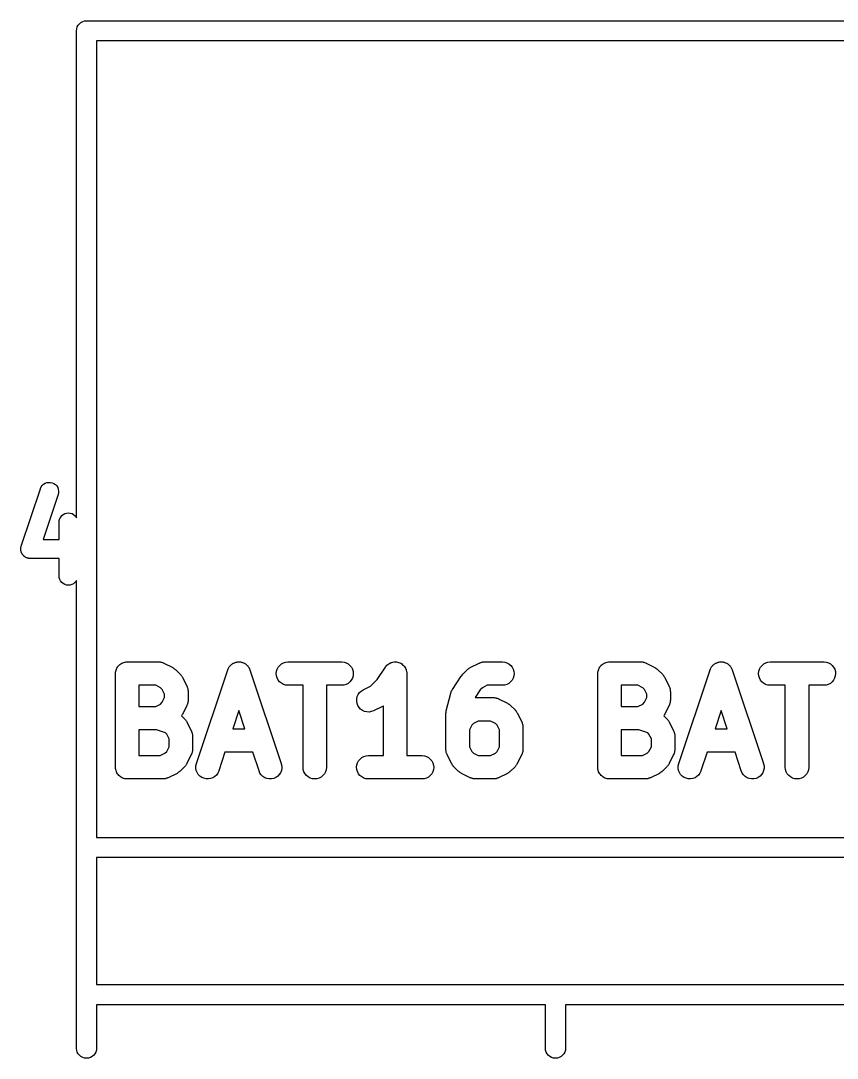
# Model space of a CAD drawing. Extents: x 1 to 169, y -122 to 5.
# Drawn here: x 9.76 to 15.85, y -121.65 to -113.9 of the extents above; entities that cross this region are included whole.
import ezdxf

# ---------------------------------------------------------------- set-up
doc = ezdxf.new("R2010")
doc.units = 0
doc.header["$MEASUREMENT"] = 0
doc.layers.add('BLACK', color=7, linetype='CONTINUOUS')

msp = doc.modelspace()

# ---------------------------------------------------------------- linework, layer by layer
at = {"layer": 'BLACK', "linetype": 'CONTINUOUS'}
for p, q in [((10.1873, -113.933), (10.1967, -113.922)), ((10.1967, -113.922), (10.2081, -113.912)), ((10.2081, -113.912), (10.2212, -113.905)), ((10.2212, -113.905), (10.2353, -113.901)), ((10.2353, -113.901), (10.2463, -113.9)), ((10.2463, -113.9), (10.25, -113.9)), ((10.25, -113.9), (10.2537, -113.9)), ((10.2537, -113.9), (41.7963, -113.9)), ((10.1746, -113.975), (10.1761, -113.96)), ((10.175, -113.979), (10.1746, -113.975)), ((10.175, -117.612), (10.175, -113.979)), ((10.1761, -113.96), (10.1804, -113.946)), ((10.1804, -113.946), (10.1873, -113.933)), ((10.325, -114.05), (10.325, -120)), ((41.725, -114.05), (10.325, -114.05)), ((9.76216, -117.824), (9.90502, -117.396)), ((9.90502, -117.396), (9.90534, -117.395)), ((9.90534, -117.395), (9.91107, -117.382)), ((9.91107, -117.382), (9.91911, -117.371)), ((9.91911, -117.371), (9.92914, -117.362)), ((9.92914, -117.362), (9.94078, -117.355)), ((9.94078, -117.355), (9.95359, -117.35)), ((9.95359, -117.35), (9.96708, -117.348)), ((9.96708, -117.348), (9.98073, -117.348)), ((9.98073, -117.348), (9.99403, -117.352)), ((9.99403, -117.352), (10.0065, -117.357)), ((10.0065, -117.357), (10.0176, -117.365)), ((10.0176, -117.365), (10.0269, -117.375)), ((10.0269, -117.375), (10.0341, -117.387)), ((10.0341, -117.387), (10.039, -117.4)), ((10.039, -117.4), (10.0413, -117.413)), ((10.0378, -117.44), (9.92569, -117.776)), ((10.0409, -117.427), (10.0378, -117.44)), ((10.0413, -117.413), (10.0409, -117.427)), ((10.0443, -117.645), (10.0458, -117.632)), ((10.0443, -117.646), (10.0443, -117.645)), ((10.0458, -117.632), (10.0499, -117.619)), ((10.0499, -117.619), (10.0565, -117.607)), ((10.0565, -117.607), (10.0653, -117.596)), ((10.0653, -117.596), (10.076, -117.588)), ((10.076, -117.588), (10.0881, -117.582)), ((10.0881, -117.582), (10.1012, -117.578)), ((10.1012, -117.578), (10.1148, -117.576)), ((10.1148, -117.576), (10.1284, -117.578)), ((10.1284, -117.578), (10.1414, -117.582)), ((10.1414, -117.582), (10.1534, -117.588)), ((10.1534, -117.588), (10.164, -117.597)), ((10.164, -117.597), (10.1726, -117.608)), ((10.1726, -117.608), (10.175, -117.612)), ((10.0443, -117.776), (10.0443, -117.646)), ((9.92569, -117.776), (10.0443, -117.776)), ((9.75857, -117.846), (9.75901, -117.842)), ((9.75882, -117.849), (9.75857, -117.846)), ((9.75874, -117.851), (9.75882, -117.849)), ((9.75943, -117.855), (9.75874, -117.851)), ((9.75901, -117.842), (9.75913, -117.838)), ((9.75913, -117.838), (9.75972, -117.835)), ((9.75981, -117.86), (9.75943, -117.855)), ((9.75972, -117.835), (9.76, -117.832)), ((9.76057, -117.862), (9.75981, -117.86)), ((9.76, -117.832), (9.76123, -117.828)), ((9.76101, -117.865), (9.76057, -117.862)), ((9.76249, -117.869), (9.76101, -117.865)), ((9.76123, -117.828), (9.76216, -117.824)), ((9.76367, -117.873), (9.76249, -117.869)), ((9.7649, -117.875), (9.76367, -117.873)), ((9.76585, -117.878), (9.7649, -117.875)), ((9.76806, -117.881), (9.76585, -117.878)), ((9.77, -117.885), (9.76806, -117.881)), ((9.77167, -117.887), (9.77, -117.885)), ((9.77308, -117.889), (9.77167, -117.887)), ((9.77595, -117.892), (9.77308, -117.889)), ((9.77856, -117.895), (9.77595, -117.892)), ((9.7806, -117.897), (9.77856, -117.895)), ((9.78243, -117.899), (9.7806, -117.897)), ((9.78582, -117.901), (9.78243, -117.899)), ((9.78902, -117.904), (9.78582, -117.901)), ((9.79137, -117.905), (9.78902, -117.904)), ((9.79354, -117.907), (9.79137, -117.905)), ((9.79733, -117.909), (9.79354, -117.907)), ((9.801, -117.911), (9.79733, -117.909)), ((9.80354, -117.912), (9.801, -117.911)), ((9.80597, -117.913), (9.80354, -117.912)), ((9.81003, -117.914), (9.80597, -117.913)), ((9.81402, -117.915), (9.81003, -117.914)), ((9.81667, -117.915), (9.81402, -117.915)), ((9.81927, -117.916), (9.81667, -117.915)), ((9.82344, -117.916), (9.81927, -117.916)), ((9.82759, -117.916), (9.82344, -117.916)), ((9.82857, -117.916), (9.82759, -117.916)), ((10.0443, -117.916), (9.82857, -117.916)), ((10.0443, -118.046), (10.0443, -117.916)), ((10.0456, -118.06), (10.0443, -118.046)), ((10.0496, -118.073), (10.0456, -118.06)), ((10.056, -118.085), (10.0496, -118.073)), ((10.0646, -118.096), (10.056, -118.085)), ((10.0751, -118.104), (10.0646, -118.096)), ((10.0872, -118.111), (10.0751, -118.104)), ((10.1526, -118.105), (10.1405, -118.111)), ((10.1633, -118.096), (10.1526, -118.105)), ((10.172, -118.086), (10.1633, -118.096)), ((10.175, -118.081), (10.172, -118.086)), ((10.175, -120.071), (10.175, -118.081)), ((10.1002, -118.115), (10.0872, -118.111)), ((10.1138, -118.116), (10.1002, -118.115)), ((10.1274, -118.115), (10.1138, -118.116)), ((10.1405, -118.111), (10.1274, -118.115)), ((10.4769, -118.735), (10.4808, -118.728)), ((10.4808, -118.728), (10.481, -118.727)), ((10.481, -118.727), (10.4811, -118.727)), ((10.4811, -118.727), (10.4865, -118.721)), ((10.4865, -118.721), (10.4917, -118.715)), ((10.4917, -118.715), (10.4919, -118.714)), ((10.4919, -118.714), (10.4921, -118.714)), ((10.4921, -118.714), (10.4986, -118.709)), ((10.4986, -118.709), (10.5049, -118.704)), ((10.5049, -118.704), (10.5052, -118.704)), ((10.5052, -118.704), (10.5054, -118.703)), ((10.5054, -118.703), (10.5127, -118.7)), ((10.5127, -118.7), (10.52, -118.696)), ((10.52, -118.696), (10.5203, -118.696)), ((10.5203, -118.696), (10.5206, -118.696)), ((10.5206, -118.696), (10.5284, -118.693)), ((10.5284, -118.693), (10.5363, -118.691)), ((10.5363, -118.691), (10.5366, -118.691)), ((10.5366, -118.691), (10.5369, -118.691)), ((10.5369, -118.691), (10.5451, -118.69)), ((10.5451, -118.69), (10.5533, -118.689)), ((10.5533, -118.689), (10.7867, -118.689)), ((10.7867, -118.689), (10.7879, -118.689)), ((10.7879, -118.689), (10.7904, -118.689)), ((10.7904, -118.689), (10.793, -118.689)), ((10.793, -118.689), (10.7989, -118.69)), ((10.7989, -118.69), (10.8049, -118.691)), ((10.8049, -118.691), (10.8073, -118.692)), ((10.8073, -118.692), (10.8099, -118.692)), ((10.8099, -118.692), (10.8154, -118.694)), ((10.8154, -118.694), (10.8211, -118.696)), ((10.8211, -118.696), (10.8234, -118.697)), ((10.8234, -118.697), (10.8258, -118.698)), ((10.8258, -118.698), (10.8925, -118.732)), ((11.3112, -118.732), (11.3148, -118.727)), ((11.3148, -118.727), (11.3181, -118.722)), ((11.3181, -118.722), (11.3198, -118.721)), ((11.3198, -118.721), (11.3213, -118.719)), ((11.3213, -118.719), (11.3257, -118.714)), ((11.3257, -118.714), (11.3299, -118.71)), ((11.3299, -118.71), (11.332, -118.709)), ((11.332, -118.709), (11.3338, -118.707)), ((11.3338, -118.707), (11.339, -118.704)), ((11.339, -118.704), (11.3439, -118.7)), ((11.3439, -118.7), (11.3462, -118.699)), ((11.3462, -118.699), (11.3484, -118.698)), ((11.3484, -118.698), (11.354, -118.696)), ((11.354, -118.696), (11.3596, -118.693)), ((11.3596, -118.693), (11.362, -118.693)), ((11.362, -118.693), (11.3644, -118.692)), ((11.3644, -118.692), (11.3703, -118.691)), ((11.3703, -118.691), (11.3763, -118.69)), ((11.3763, -118.69), (11.3788, -118.69)), ((11.3788, -118.69), (11.3812, -118.689)), ((11.3812, -118.689), (11.3873, -118.69)), ((11.3873, -118.69), (11.3933, -118.689)), ((11.3933, -118.689), (11.3958, -118.69)), ((11.3958, -118.69), (11.3983, -118.69)), ((11.3983, -118.69), (11.4042, -118.691)), ((11.4042, -118.691), (11.4101, -118.692)), ((11.4101, -118.692), (11.4125, -118.693)), ((11.4125, -118.693), (11.4149, -118.694)), ((11.4149, -118.694), (11.4204, -118.696)), ((11.4204, -118.696), (11.4261, -118.699)), ((11.4261, -118.699), (11.4282, -118.7)), ((11.4282, -118.7), (11.4305, -118.701)), ((11.4305, -118.701), (11.4354, -118.704)), ((11.4354, -118.704), (11.4405, -118.708)), ((11.4405, -118.708), (11.4423, -118.709)), ((11.4423, -118.709), (11.4443, -118.711)), ((11.4443, -118.711), (11.4485, -118.715)), ((11.4485, -118.715), (11.4529, -118.719)), ((11.4529, -118.719), (11.4543, -118.721)), ((11.4543, -118.721), (11.456, -118.723)), ((11.456, -118.723), (11.4592, -118.728)), ((11.4592, -118.728), (11.4627, -118.733)), ((11.6727, -118.743), (11.6808, -118.728)), ((11.6808, -118.728), (11.6917, -118.715)), ((11.6917, -118.715), (11.7049, -118.704)), ((11.7049, -118.704), (11.72, -118.696)), ((11.72, -118.696), (11.7363, -118.691)), ((11.7363, -118.691), (11.7533, -118.689)), ((11.7533, -118.689), (12.1533, -118.689)), ((12.1533, -118.689), (12.1546, -118.689)), ((12.1546, -118.689), (12.1715, -118.691)), ((12.1715, -118.691), (12.1878, -118.696)), ((12.1878, -118.696), (12.2028, -118.704)), ((12.2028, -118.704), (12.2158, -118.715)), ((12.2158, -118.715), (12.2265, -118.729)), ((12.2265, -118.729), (12.2345, -118.744)), ((12.4187, -118.821), (12.4805, -118.728)), ((12.4805, -118.728), (12.4811, -118.727)), ((12.4811, -118.727), (12.4811, -118.727)), ((12.4811, -118.727), (12.4811, -118.727)), ((12.4811, -118.727), (12.4812, -118.727)), ((12.4812, -118.727), (12.4865, -118.721)), ((12.4865, -118.721), (12.4921, -118.714)), ((12.4921, -118.714), (12.4922, -118.714)), ((12.4922, -118.714), (12.4985, -118.709)), ((12.4922, -118.714), (12.4922, -118.714)), ((12.4985, -118.709), (12.5054, -118.703)), ((12.5054, -118.703), (12.5055, -118.703)), ((12.5055, -118.703), (12.5127, -118.7)), ((12.5055, -118.703), (12.5055, -118.703)), ((12.5127, -118.7), (12.5206, -118.696)), ((12.5206, -118.696), (12.5207, -118.695)), ((12.5206, -118.696), (12.5206, -118.696)), ((12.5207, -118.695), (12.5288, -118.693)), ((12.5288, -118.693), (12.5369, -118.691)), ((12.5369, -118.691), (12.537, -118.691)), ((12.537, -118.691), (12.5371, -118.691)), ((12.5371, -118.691), (12.5457, -118.69)), ((12.5457, -118.69), (12.5539, -118.689)), ((12.5539, -118.689), (12.554, -118.689)), ((12.554, -118.689), (12.5541, -118.689)), ((12.5541, -118.689), (12.5624, -118.69)), ((12.5624, -118.69), (12.5709, -118.691)), ((12.5709, -118.691), (12.571, -118.691)), ((12.571, -118.691), (12.5711, -118.691)), ((12.5711, -118.691), (12.5789, -118.693)), ((12.5789, -118.693), (12.5872, -118.696)), ((12.5872, -118.696), (12.5873, -118.696)), ((12.5873, -118.696), (12.5874, -118.696)), ((12.5874, -118.696), (12.5947, -118.7)), ((12.5947, -118.7), (12.6023, -118.704)), ((12.6023, -118.704), (12.6023, -118.704)), ((12.6023, -118.704), (12.6024, -118.704)), ((12.6024, -118.704), (12.6092, -118.71)), ((12.6092, -118.71), (12.6154, -118.715)), ((12.6154, -118.715), (12.6155, -118.715)), ((12.6155, -118.715), (12.6155, -118.715)), ((12.6155, -118.715), (12.6209, -118.722)), ((12.6209, -118.722), (12.6262, -118.728)), ((12.6262, -118.728), (12.6262, -118.728)), ((12.6262, -118.728), (12.6263, -118.728)), ((12.6263, -118.728), (12.6301, -118.736)), ((13.1142, -118.732), (13.1809, -118.698)), ((13.1809, -118.698), (13.182, -118.698)), ((13.182, -118.698), (13.1844, -118.697)), ((13.1844, -118.697), (13.1867, -118.696)), ((13.1867, -118.696), (13.1924, -118.694)), ((13.1924, -118.694), (13.198, -118.692)), ((13.198, -118.692), (13.2005, -118.692)), ((13.2005, -118.692), (13.203, -118.691)), ((13.203, -118.691), (13.209, -118.69)), ((13.209, -118.69), (13.2149, -118.689)), ((13.2149, -118.689), (13.2174, -118.689)), ((13.2174, -118.689), (13.22, -118.689)), ((13.22, -118.689), (13.3533, -118.689)), ((13.3533, -118.689), (13.3546, -118.689)), ((13.3546, -118.689), (13.3715, -118.691)), ((13.3715, -118.691), (13.3878, -118.696)), ((13.3878, -118.696), (13.4028, -118.704)), ((13.4028, -118.704), (13.4158, -118.715)), ((13.4158, -118.715), (13.4265, -118.729)), ((13.4265, -118.729), (13.4345, -118.744)), ((14.0769, -118.735), (14.0808, -118.728)), ((14.0808, -118.728), (14.081, -118.727)), ((14.081, -118.727), (14.0811, -118.727)), ((14.0811, -118.727), (14.0865, -118.721)), ((14.0865, -118.721), (14.0917, -118.715)), ((14.0917, -118.715), (14.0919, -118.714)), ((14.0919, -118.714), (14.0921, -118.714)), ((14.0921, -118.714), (14.0986, -118.709)), ((14.0986, -118.709), (14.1049, -118.704)), ((14.1049, -118.704), (14.1052, -118.704)), ((14.1052, -118.704), (14.1054, -118.703)), ((14.1054, -118.703), (14.1127, -118.7)), ((14.1127, -118.7), (14.12, -118.696)), ((14.12, -118.696), (14.1203, -118.696)), ((14.1203, -118.696), (14.1206, -118.696)), ((14.1206, -118.696), (14.1284, -118.693)), ((14.1284, -118.693), (14.1363, -118.691)), ((14.1363, -118.691), (14.1366, -118.691)), ((14.1366, -118.691), (14.1369, -118.691)), ((14.1369, -118.691), (14.1451, -118.69)), ((14.1451, -118.69), (14.1533, -118.689)), ((14.1533, -118.689), (14.3867, -118.689)), ((14.3867, -118.689), (14.3879, -118.689)), ((14.3879, -118.689), (14.3904, -118.689)), ((14.3904, -118.689), (14.393, -118.689)), ((14.393, -118.689), (14.3989, -118.69)), ((14.3989, -118.69), (14.4049, -118.691)), ((14.4049, -118.691), (14.4073, -118.692)), ((14.4073, -118.692), (14.4099, -118.692)), ((14.4099, -118.692), (14.4154, -118.694)), ((14.4154, -118.694), (14.4211, -118.696)), ((14.4211, -118.696), (14.4234, -118.697)), ((14.4234, -118.697), (14.4258, -118.698)), ((14.4258, -118.698), (14.4925, -118.732)), ((14.9112, -118.732), (14.9148, -118.727)), ((14.9148, -118.727), (14.9181, -118.722)), ((14.9181, -118.722), (14.9198, -118.721)), ((14.9198, -118.721), (14.9213, -118.719)), ((14.9213, -118.719), (14.9257, -118.714)), ((14.9257, -118.714), (14.9299, -118.71)), ((14.9299, -118.71), (14.932, -118.709)), ((14.932, -118.709), (14.9338, -118.707)), ((14.9338, -118.707), (14.939, -118.704)), ((14.939, -118.704), (14.9439, -118.7)), ((14.9439, -118.7), (14.9462, -118.699)), ((14.9462, -118.699), (14.9484, -118.698)), ((14.9484, -118.698), (14.954, -118.696)), ((14.954, -118.696), (14.9596, -118.693)), ((14.9596, -118.693), (14.962, -118.693)), ((14.962, -118.693), (14.9644, -118.692)), ((14.9644, -118.692), (14.9703, -118.691)), ((14.9703, -118.691), (14.9763, -118.69)), ((14.9763, -118.69), (14.9788, -118.69)), ((14.9788, -118.69), (14.9812, -118.689)), ((14.9812, -118.689), (14.9873, -118.69)), ((14.9873, -118.69), (14.9933, -118.689)), ((14.9933, -118.689), (14.9958, -118.69)), ((14.9958, -118.69), (14.9983, -118.69)), ((14.9983, -118.69), (15.0042, -118.691)), ((15.0042, -118.691), (15.0101, -118.692)), ((15.0101, -118.692), (15.0125, -118.693)), ((15.0125, -118.693), (15.0149, -118.694)), ((15.0149, -118.694), (15.0204, -118.696)), ((15.0204, -118.696), (15.0261, -118.699)), ((15.0261, -118.699), (15.0282, -118.7)), ((15.0282, -118.7), (15.0305, -118.701)), ((15.0305, -118.701), (15.0354, -118.704)), ((15.0354, -118.704), (15.0405, -118.708)), ((15.0405, -118.708), (15.0423, -118.709)), ((15.0423, -118.709), (15.0443, -118.711)), ((15.0443, -118.711), (15.0485, -118.715)), ((15.0485, -118.715), (15.0529, -118.719)), ((15.0529, -118.719), (15.0543, -118.721)), ((15.0543, -118.721), (15.056, -118.723)), ((15.056, -118.723), (15.0592, -118.728)), ((15.0592, -118.728), (15.0627, -118.733)), ((15.2727, -118.743), (15.2808, -118.728)), ((15.2808, -118.728), (15.2917, -118.715)), ((15.2917, -118.715), (15.3049, -118.704)), ((15.3049, -118.704), (15.32, -118.696)), ((15.32, -118.696), (15.3363, -118.691)), ((15.3363, -118.691), (15.3533, -118.689)), ((15.3533, -118.689), (15.7533, -118.689)), ((15.7533, -118.689), (15.7546, -118.689)), ((15.7546, -118.689), (15.7715, -118.691)), ((15.7715, -118.691), (15.7878, -118.696)), ((15.7878, -118.696), (15.8028, -118.704)), ((15.8028, -118.704), (15.8158, -118.715)), ((15.8158, -118.715), (15.8265, -118.729)), ((15.8265, -118.729), (15.8345, -118.744)), ((10.4658, -118.775), (10.4668, -118.767)), ((10.4658, -118.776), (10.4658, -118.775)), ((10.4658, -118.777), (10.4658, -118.776)), ((10.4658, -118.776), (10.4658, -118.776)), ((10.4658, -118.776), (10.4658, -118.776)), ((10.4658, -119.477), (10.4658, -118.777)), ((10.4668, -118.767), (10.4676, -118.759)), ((10.4676, -118.759), (10.4677, -118.759)), ((10.4677, -118.758), (10.4702, -118.751)), ((10.4677, -118.759), (10.4677, -118.758)), ((10.4702, -118.751), (10.4727, -118.743)), ((10.4727, -118.743), (10.4728, -118.742)), ((10.4728, -118.742), (10.4729, -118.742)), ((10.4729, -118.742), (10.4769, -118.735)), ((10.8925, -118.732), (10.8936, -118.732)), ((10.8936, -118.732), (10.8977, -118.735)), ((10.8977, -118.735), (10.902, -118.737)), ((10.902, -118.737), (10.9048, -118.74)), ((10.9048, -118.74), (10.9079, -118.742)), ((10.9079, -118.742), (10.9114, -118.745)), ((10.9114, -118.745), (10.9152, -118.748)), ((10.9152, -118.748), (10.9485, -118.781)), ((10.9485, -118.781), (10.9494, -118.782)), ((10.9494, -118.782), (10.9525, -118.786)), ((10.9525, -118.786), (10.9558, -118.79)), ((10.9558, -118.79), (10.9578, -118.793)), ((10.9578, -118.793), (10.96, -118.796)), ((10.96, -118.796), (10.9623, -118.8)), ((10.9623, -118.8), (10.9649, -118.804)), ((10.9649, -118.804), (10.9983, -118.871)), ((11.0703, -119.449), (11.3037, -118.749)), ((11.3037, -118.749), (11.3041, -118.748)), ((11.3041, -118.748), (11.3066, -118.742)), ((11.3066, -118.742), (11.3088, -118.737)), ((11.3088, -118.737), (11.3102, -118.735)), ((11.3102, -118.735), (11.3112, -118.732)), ((11.4627, -118.733), (11.4637, -118.736)), ((11.4637, -118.736), (11.4651, -118.738)), ((11.4651, -118.738), (11.4672, -118.743)), ((11.4672, -118.743), (11.4697, -118.749)), ((11.4697, -118.749), (11.703, -119.449)), ((11.6658, -118.776), (11.6676, -118.759)), ((11.6674, -118.793), (11.6658, -118.776)), ((11.6722, -118.809), (11.6674, -118.793)), ((11.6676, -118.759), (11.6727, -118.743)), ((12.239, -118.794), (12.234, -118.811)), ((12.2345, -118.744), (12.2393, -118.76)), ((12.2408, -118.777), (12.239, -118.794)), ((12.2393, -118.76), (12.2408, -118.777)), ((12.6301, -118.736), (12.6342, -118.743)), ((12.6342, -118.743), (12.6343, -118.743)), ((12.6343, -118.743), (12.6343, -118.743)), ((12.6343, -118.743), (12.6365, -118.751)), ((12.6365, -118.751), (12.6392, -118.76)), ((12.6392, -118.76), (12.6392, -118.76)), ((12.6392, -118.76), (12.6392, -118.76)), ((12.6392, -118.76), (12.6399, -118.767)), ((12.6399, -118.767), (12.6408, -118.777)), ((12.6408, -118.777), (12.6408, -119.389)), ((12.9805, -118.895), (13.0472, -118.795)), ((13.0472, -118.795), (13.0473, -118.795)), ((13.0473, -118.795), (13.0479, -118.794)), ((13.0473, -118.795), (13.0473, -118.795)), ((13.0473, -118.795), (13.0473, -118.795)), ((13.0479, -118.794), (13.053, -118.788)), ((13.053, -118.788), (13.0581, -118.781)), ((13.0581, -118.781), (13.0915, -118.748)), ((13.0915, -118.748), (13.0923, -118.747)), ((13.0923, -118.747), (13.0962, -118.744)), ((13.0962, -118.744), (13.0997, -118.741)), ((13.0997, -118.741), (13.1028, -118.739)), ((13.1028, -118.739), (13.1057, -118.737)), ((13.1057, -118.737), (13.11, -118.734)), ((13.11, -118.734), (13.1142, -118.732)), ((13.439, -118.794), (13.434, -118.811)), ((13.4345, -118.744), (13.4393, -118.76)), ((13.4408, -118.777), (13.439, -118.794)), ((13.4393, -118.76), (13.4408, -118.777)), ((14.0658, -118.775), (14.0668, -118.767)), ((14.0658, -118.776), (14.0658, -118.775)), ((14.0658, -118.777), (14.0658, -118.776)), ((14.0658, -118.776), (14.0658, -118.776)), ((14.0658, -118.776), (14.0658, -118.776)), ((14.0658, -119.477), (14.0658, -118.777)), ((14.0668, -118.767), (14.0676, -118.759)), ((14.0676, -118.759), (14.0677, -118.759)), ((14.0677, -118.758), (14.0702, -118.751)), ((14.0677, -118.759), (14.0677, -118.758)), ((14.0702, -118.751), (14.0727, -118.743)), ((14.0727, -118.743), (14.0728, -118.742)), ((14.0728, -118.742), (14.0729, -118.742)), ((14.0729, -118.742), (14.0769, -118.735)), ((14.4925, -118.732), (14.4936, -118.732)), ((14.4936, -118.732), (14.4977, -118.735)), ((14.4977, -118.735), (14.502, -118.737)), ((14.502, -118.737), (14.5048, -118.74)), ((14.5048, -118.74), (14.5079, -118.742)), ((14.5079, -118.742), (14.5114, -118.745)), ((14.5114, -118.745), (14.5152, -118.748)), ((14.5152, -118.748), (14.5485, -118.781)), ((14.5485, -118.781), (14.5494, -118.782)), ((14.5494, -118.782), (14.5525, -118.786)), ((14.5525, -118.786), (14.5558, -118.79)), ((14.5558, -118.79), (14.5578, -118.793)), ((14.5578, -118.793), (14.56, -118.796)), ((14.56, -118.796), (14.5623, -118.8)), ((14.5623, -118.8), (14.5649, -118.804)), ((14.5649, -118.804), (14.5983, -118.871)), ((14.6703, -119.449), (14.9037, -118.749)), ((14.9037, -118.749), (14.9041, -118.748)), ((14.9041, -118.748), (14.9066, -118.742)), ((14.9066, -118.742), (14.9088, -118.737)), ((14.9088, -118.737), (14.9102, -118.735)), ((14.9102, -118.735), (14.9112, -118.732)), ((15.0627, -118.733), (15.0637, -118.736)), ((15.0637, -118.736), (15.0651, -118.738)), ((15.0651, -118.738), (15.0672, -118.743)), ((15.0672, -118.743), (15.0697, -118.749)), ((15.0697, -118.749), (15.303, -119.449)), ((15.2658, -118.776), (15.2676, -118.759)), ((15.2674, -118.793), (15.2658, -118.776)), ((15.2722, -118.809), (15.2674, -118.793)), ((15.2676, -118.759), (15.2727, -118.743)), ((15.839, -118.794), (15.834, -118.811)), ((15.8345, -118.744), (15.8393, -118.76)), ((15.8408, -118.777), (15.839, -118.794)), ((15.8393, -118.76), (15.8408, -118.777)), ((10.6408, -118.864), (10.6408, -119.022)), ((10.766, -118.864), (10.6408, -118.864)), ((10.8015, -118.882), (10.766, -118.864)), ((10.8148, -118.895), (10.8015, -118.882)), ((10.9983, -118.871), (10.9988, -118.872)), ((10.9988, -118.872), (10.9997, -118.874)), ((10.9997, -118.874), (11.0009, -118.877)), ((11.0009, -118.877), (11.0026, -118.882)), ((11.0026, -118.882), (11.0047, -118.888)), ((11.6801, -118.825), (11.6722, -118.809)), ((11.6908, -118.838), (11.6801, -118.825)), ((11.7039, -118.849), (11.6908, -118.838)), ((11.7189, -118.857), (11.7039, -118.849)), ((11.7351, -118.862), (11.7189, -118.857)), ((11.7521, -118.864), (11.7351, -118.862)), ((11.7533, -118.864), (11.7521, -118.864)), ((11.8658, -118.864), (11.7533, -118.864)), ((11.8658, -119.477), (11.8658, -118.864)), ((12.1533, -118.864), (12.0408, -118.864)), ((12.0408, -118.864), (12.0408, -119.477)), ((12.1703, -118.862), (12.1533, -118.864)), ((12.1867, -118.858), (12.1703, -118.862)), ((12.2018, -118.85), (12.1867, -118.858)), ((12.215, -118.839), (12.2018, -118.85)), ((12.2259, -118.826), (12.215, -118.839)), ((12.234, -118.811), (12.2259, -118.826)), ((12.3142, -118.898), (12.3682, -118.871)), ((12.3682, -118.871), (12.4187, -118.821)), ((13.2052, -118.882), (13.188, -118.899)), ((13.2407, -118.864), (13.2052, -118.882)), ((13.3533, -118.864), (13.2407, -118.864)), ((13.3703, -118.862), (13.3533, -118.864)), ((13.3867, -118.858), (13.3703, -118.862)), ((13.4018, -118.85), (13.3867, -118.858)), ((13.415, -118.839), (13.4018, -118.85)), ((13.4259, -118.826), (13.415, -118.839)), ((13.434, -118.811), (13.4259, -118.826)), ((14.2408, -118.864), (14.2408, -119.022)), ((14.366, -118.864), (14.2408, -118.864)), ((14.4015, -118.882), (14.366, -118.864)), ((14.4148, -118.895), (14.4015, -118.882)), ((14.5983, -118.871), (14.5988, -118.872)), ((14.5988, -118.872), (14.5997, -118.874)), ((14.5997, -118.874), (14.6009, -118.877)), ((14.6009, -118.877), (14.6026, -118.882)), ((14.6026, -118.882), (14.6047, -118.888)), ((15.2801, -118.825), (15.2722, -118.809)), ((15.2908, -118.838), (15.2801, -118.825)), ((15.3039, -118.849), (15.2908, -118.838)), ((15.3189, -118.857), (15.3039, -118.849)), ((15.3351, -118.862), (15.3189, -118.857)), ((15.3521, -118.864), (15.3351, -118.862)), ((15.3533, -118.864), (15.3521, -118.864)), ((15.4658, -118.864), (15.3533, -118.864)), ((15.4658, -119.477), (15.4658, -118.864)), ((15.7533, -118.864), (15.6408, -118.864)), ((15.6408, -118.864), (15.6408, -119.477)), ((15.7703, -118.862), (15.7533, -118.864)), ((15.7867, -118.858), (15.7703, -118.862)), ((15.8018, -118.85), (15.7867, -118.858)), ((15.815, -118.839), (15.8018, -118.85)), ((15.8259, -118.826), (15.815, -118.839)), ((15.834, -118.811), (15.8259, -118.826)), ((10.8325, -118.931), (10.8148, -118.895)), ((10.8148, -118.991), (10.8325, -118.956)), ((10.8325, -118.956), (10.8325, -118.931)), ((11.0047, -118.888), (11.0051, -118.891)), ((11.0051, -118.891), (11.0058, -118.893)), ((11.0058, -118.893), (11.0064, -118.899)), ((11.0064, -118.899), (11.0073, -118.905)), ((11.0073, -118.905), (11.0072, -118.907)), ((11.0072, -118.907), (11.0075, -118.91)), ((11.0075, -118.91), (11.0075, -118.977)), ((12.2666, -118.965), (12.2704, -118.949)), ((12.2704, -118.949), (12.2774, -118.933)), ((12.2774, -118.933), (12.2873, -118.919)), ((12.2873, -118.919), (12.2997, -118.907)), ((12.2997, -118.907), (12.3142, -118.898)), ((12.9351, -119.055), (12.9684, -118.922)), ((12.9684, -118.922), (12.9688, -118.921)), ((12.9688, -118.921), (12.9708, -118.915)), ((12.9708, -118.915), (12.9725, -118.91)), ((12.9725, -118.91), (12.9738, -118.907)), ((12.9738, -118.907), (12.9747, -118.905)), ((12.9747, -118.905), (12.9778, -118.9)), ((12.9778, -118.9), (12.9805, -118.895)), ((13.188, -118.899), (13.15, -118.956)), ((13.15, -118.956), (13.1508, -118.956)), ((13.1508, -118.956), (13.1533, -118.956)), ((13.1533, -118.956), (13.2867, -118.956)), ((13.2867, -118.956), (13.2879, -118.956)), ((13.2879, -118.956), (13.2904, -118.956)), ((13.2904, -118.956), (13.293, -118.956)), ((13.293, -118.956), (13.2989, -118.957)), ((13.2989, -118.957), (13.3049, -118.958)), ((13.3049, -118.958), (13.3073, -118.959)), ((13.3073, -118.959), (13.3098, -118.959)), ((13.3098, -118.959), (13.3154, -118.961)), ((13.3154, -118.961), (13.3211, -118.963)), ((14.4325, -118.931), (14.4148, -118.895)), ((14.4148, -118.991), (14.4325, -118.956)), ((14.4325, -118.956), (14.4325, -118.931)), ((14.6047, -118.888), (14.6051, -118.891)), ((14.6051, -118.891), (14.6058, -118.893)), ((14.6058, -118.893), (14.6064, -118.899)), ((14.6064, -118.899), (14.6073, -118.905)), ((14.6073, -118.905), (14.6072, -118.907)), ((14.6072, -118.907), (14.6075, -118.91)), ((14.6075, -118.91), (14.6075, -118.977)), ((10.6408, -119.022), (10.766, -119.022)), ((10.766, -119.022), (10.8015, -119.005)), ((10.8015, -119.005), (10.8148, -118.991)), ((10.9983, -119.016), (10.9649, -119.082)), ((10.9992, -119.013), (10.9983, -119.016)), ((11.0004, -119.011), (10.9992, -119.013)), ((11.0022, -119.005), (11.0004, -119.011)), ((11.0044, -119), (11.0022, -119.005)), ((11.0048, -118.997), (11.0044, -119)), ((11.0056, -118.995), (11.0048, -118.997)), ((11.0063, -118.989), (11.0056, -118.995)), ((11.0073, -118.983), (11.0063, -118.989)), ((11.0075, -118.978), (11.0072, -118.98)), ((11.0072, -118.98), (11.0073, -118.983)), ((11.0075, -118.977), (11.0075, -118.978)), ((12.266, -118.982), (12.2666, -118.965)), ((12.2688, -118.999), (12.266, -118.982)), ((12.2748, -119.015), (12.2688, -118.999)), ((12.2838, -119.03), (12.2748, -119.015)), ((12.2954, -119.042), (12.2838, -119.03)), ((12.4591, -119.022), (12.3925, -119.055)), ((12.4633, -119.019), (12.4591, -119.022)), ((12.4658, -119.018), (12.4633, -119.019)), ((12.4658, -119.389), (12.4658, -119.018)), ((13.3211, -118.963), (13.3234, -118.964)), ((13.3234, -118.964), (13.3258, -118.965)), ((13.3258, -118.965), (13.3925, -118.998)), ((13.3925, -118.998), (13.3936, -118.999)), ((13.3936, -118.999), (13.3977, -119.002)), ((13.3977, -119.002), (13.402, -119.004)), ((13.402, -119.004), (13.4048, -119.006)), ((13.4048, -119.006), (13.4079, -119.008)), ((13.4079, -119.008), (13.4114, -119.012)), ((13.4114, -119.012), (13.4152, -119.015)), ((13.4152, -119.015), (13.4485, -119.048)), ((14.2408, -119.022), (14.366, -119.022)), ((14.366, -119.022), (14.4015, -119.005)), ((14.4015, -119.005), (14.4148, -118.991)), ((14.5983, -119.016), (14.5649, -119.082)), ((14.5992, -119.013), (14.5983, -119.016)), ((14.6004, -119.011), (14.5992, -119.013)), ((14.6022, -119.005), (14.6004, -119.011)), ((14.6044, -119), (14.6022, -119.005)), ((14.6048, -118.997), (14.6044, -119)), ((14.6056, -118.995), (14.6048, -118.997)), ((14.6063, -118.989), (14.6056, -118.995)), ((14.6073, -118.983), (14.6063, -118.989)), ((14.6075, -118.978), (14.6072, -118.98)), ((14.6072, -118.98), (14.6073, -118.983)), ((14.6075, -118.977), (14.6075, -118.978)), ((10.9594, -119.092), (10.9592, -119.092)), ((10.9592, -119.092), (10.9819, -119.115)), ((10.9617, -119.088), (10.9594, -119.092)), ((10.9644, -119.084), (10.9617, -119.088)), ((10.9649, -119.082), (10.9644, -119.084)), ((10.9819, -119.115), (10.9827, -119.116)), ((10.9827, -119.116), (10.9858, -119.119)), ((11.3867, -119.053), (11.3414, -119.189)), ((11.4319, -119.189), (11.3867, -119.053)), ((12.3093, -119.052), (12.2954, -119.042)), ((12.3248, -119.059), (12.3093, -119.052)), ((12.3414, -119.063), (12.3248, -119.059)), ((12.3585, -119.064), (12.3414, -119.063)), ((12.3753, -119.061), (12.3585, -119.064)), ((12.3914, -119.055), (12.3753, -119.061)), ((12.3925, -119.055), (12.3914, -119.055)), ((12.9325, -119.075), (12.9327, -119.074)), ((12.9325, -119.077), (12.9325, -119.075)), ((12.9325, -119.343), (12.9325, -119.077)), ((12.9326, -119.072), (12.9336, -119.065)), ((12.9327, -119.074), (12.9326, -119.072)), ((12.9336, -119.065), (12.9344, -119.058)), ((12.9344, -119.058), (12.9349, -119.057)), ((12.9349, -119.057), (12.9351, -119.055)), ((13.4485, -119.048), (13.4494, -119.049)), ((13.4494, -119.049), (13.4525, -119.053)), ((13.4525, -119.053), (13.4558, -119.056)), ((13.4558, -119.056), (13.4578, -119.06)), ((13.4578, -119.06), (13.46, -119.062)), ((13.46, -119.062), (13.4623, -119.067)), ((13.4623, -119.067), (13.4649, -119.071)), ((13.4649, -119.071), (13.4983, -119.138)), ((14.5594, -119.092), (14.5592, -119.092)), ((14.5592, -119.092), (14.5819, -119.115)), ((14.5617, -119.088), (14.5594, -119.092)), ((14.5644, -119.084), (14.5617, -119.088)), ((14.5649, -119.082), (14.5644, -119.084)), ((14.5819, -119.115), (14.5827, -119.116)), ((14.5827, -119.116), (14.5858, -119.119)), ((14.9867, -119.053), (14.9414, -119.189)), ((15.0319, -119.189), (14.9867, -119.053)), ((10.9858, -119.119), (10.9892, -119.123)), ((10.9892, -119.123), (10.9911, -119.126)), ((10.9911, -119.126), (10.9934, -119.129)), ((10.9934, -119.129), (10.9956, -119.133)), ((10.9956, -119.133), (10.9983, -119.138)), ((10.9983, -119.138), (11.0316, -119.204)), ((11.3414, -119.189), (11.4319, -119.189)), ((13.1252, -119.162), (13.1075, -119.197)), ((13.1385, -119.149), (13.1252, -119.162)), ((13.174, -119.131), (13.1385, -119.149)), ((13.266, -119.131), (13.174, -119.131)), ((13.3015, -119.149), (13.266, -119.131)), ((13.3148, -119.162), (13.3015, -119.149)), ((13.3325, -119.197), (13.3148, -119.162)), ((13.4983, -119.138), (13.4988, -119.139)), ((13.4988, -119.139), (13.4997, -119.141)), ((13.4997, -119.141), (13.5009, -119.143)), ((13.5009, -119.143), (13.5026, -119.149)), ((13.5026, -119.149), (13.5047, -119.155)), ((13.5047, -119.155), (13.5051, -119.157)), ((13.5051, -119.157), (13.5058, -119.16)), ((13.5058, -119.16), (13.5064, -119.166)), ((13.5064, -119.166), (13.5073, -119.172)), ((13.5073, -119.172), (13.5072, -119.174)), ((13.5072, -119.174), (13.5075, -119.177)), ((13.5075, -119.177), (13.5075, -119.343)), ((14.5858, -119.119), (14.5892, -119.123)), ((14.5892, -119.123), (14.5911, -119.126)), ((14.5911, -119.126), (14.5934, -119.129)), ((14.5934, -119.129), (14.5956, -119.133)), ((14.5956, -119.133), (14.5983, -119.138)), ((14.5983, -119.138), (14.6316, -119.204)), ((14.9414, -119.189), (15.0319, -119.189)), ((10.6408, -119.197), (10.6408, -119.389)), ((10.7725, -119.197), (10.6408, -119.197)), ((10.8394, -119.22), (10.7725, -119.197)), ((10.8481, -119.228), (10.8394, -119.22)), ((10.8658, -119.264), (10.8481, -119.228)), ((10.8658, -119.323), (10.8658, -119.264)), ((11.0316, -119.204), (11.0321, -119.205)), ((11.0321, -119.205), (11.033, -119.208)), ((11.033, -119.208), (11.0342, -119.21)), ((11.0342, -119.21), (11.036, -119.216)), ((11.036, -119.216), (11.038, -119.221)), ((11.038, -119.221), (11.0384, -119.224)), ((11.0384, -119.224), (11.0392, -119.226)), ((11.0392, -119.226), (11.0398, -119.232)), ((11.0398, -119.232), (11.0407, -119.238)), ((11.0407, -119.238), (11.0406, -119.241)), ((11.0406, -119.241), (11.0408, -119.243)), ((11.0408, -119.243), (11.0408, -119.343)), ((13.1075, -119.197), (13.1075, -119.323)), ((13.3325, -119.323), (13.3325, -119.197)), ((14.2408, -119.197), (14.2408, -119.389)), ((14.3725, -119.197), (14.2408, -119.197)), ((14.4394, -119.22), (14.3725, -119.197)), ((14.4481, -119.228), (14.4394, -119.22)), ((14.4658, -119.264), (14.4481, -119.228)), ((14.4658, -119.323), (14.4658, -119.264)), ((14.6316, -119.204), (14.6321, -119.205)), ((14.6321, -119.205), (14.633, -119.208)), ((14.633, -119.208), (14.6342, -119.21)), ((14.6342, -119.21), (14.636, -119.216)), ((14.636, -119.216), (14.638, -119.221)), ((14.638, -119.221), (14.6384, -119.224)), ((14.6384, -119.224), (14.6392, -119.226)), ((14.6392, -119.226), (14.6398, -119.232)), ((14.6398, -119.232), (14.6407, -119.238)), ((14.6407, -119.238), (14.6406, -119.241)), ((14.6406, -119.241), (14.6408, -119.243)), ((14.6408, -119.243), (14.6408, -119.343)), ((10.8481, -119.358), (10.8658, -119.323)), ((11.0406, -119.35), (11.0396, -119.356)), ((11.0408, -119.345), (11.0405, -119.347)), ((11.0405, -119.347), (11.0406, -119.35)), ((11.0408, -119.343), (11.0408, -119.345)), ((12.9328, -119.346), (12.9325, -119.343)), ((12.9327, -119.348), (12.9328, -119.346)), ((12.9336, -119.354), (12.9327, -119.348)), ((13.1075, -119.323), (13.1252, -119.358)), ((13.3148, -119.358), (13.3325, -119.323)), ((13.5073, -119.35), (13.5063, -119.356)), ((13.5075, -119.345), (13.5072, -119.347)), ((13.5072, -119.347), (13.5073, -119.35)), ((13.5075, -119.343), (13.5075, -119.345)), ((14.4481, -119.358), (14.4658, -119.323)), ((14.6406, -119.35), (14.6396, -119.356)), ((14.6408, -119.345), (14.6405, -119.347)), ((14.6405, -119.347), (14.6406, -119.35)), ((14.6408, -119.343), (14.6408, -119.345)), ((10.6408, -119.389), (10.7993, -119.389)), ((10.7993, -119.389), (10.8348, -119.371)), ((10.8348, -119.371), (10.8481, -119.358)), ((11.0316, -119.382), (10.9983, -119.449)), ((11.0325, -119.38), (11.0316, -119.382)), ((11.0338, -119.378), (11.0325, -119.38)), ((11.0356, -119.372), (11.0338, -119.378)), ((11.0377, -119.367), (11.0356, -119.372)), ((11.0381, -119.364), (11.0377, -119.367)), ((11.0389, -119.362), (11.0381, -119.364)), ((11.0396, -119.356), (11.0389, -119.362)), ((11.2831, -119.364), (11.2363, -119.504)), ((11.4903, -119.364), (11.2831, -119.364)), ((11.537, -119.504), (11.4903, -119.364)), ((12.2808, -119.428), (12.2917, -119.415)), ((12.2917, -119.415), (12.3049, -119.404)), ((12.3049, -119.404), (12.32, -119.396)), ((12.32, -119.396), (12.3363, -119.391)), ((12.3363, -119.391), (12.3533, -119.389)), ((12.3533, -119.389), (12.4658, -119.389)), ((12.6408, -119.389), (12.7533, -119.389)), ((12.7533, -119.389), (12.7546, -119.389)), ((12.7546, -119.389), (12.7715, -119.391)), ((12.7715, -119.391), (12.7878, -119.396)), ((12.7878, -119.396), (12.8028, -119.404)), ((12.8028, -119.404), (12.8158, -119.415)), ((12.8158, -119.415), (12.8265, -119.429)), ((12.9342, -119.36), (12.9336, -119.354)), ((12.9349, -119.363), (12.9342, -119.36)), ((12.9353, -119.365), (12.9349, -119.363)), ((12.9374, -119.371), (12.9353, -119.365)), ((12.9391, -119.377), (12.9374, -119.371)), ((12.9403, -119.379), (12.9391, -119.377)), ((12.9412, -119.381), (12.9403, -119.379)), ((12.9417, -119.382), (12.9412, -119.381)), ((12.9751, -119.449), (12.9417, -119.382)), ((13.1252, -119.358), (13.1385, -119.371)), ((13.1385, -119.371), (13.174, -119.389)), ((13.174, -119.389), (13.266, -119.389)), ((13.266, -119.389), (13.3015, -119.371)), ((13.3015, -119.371), (13.3148, -119.358)), ((13.4983, -119.382), (13.4649, -119.449)), ((13.4992, -119.38), (13.4983, -119.382)), ((13.5004, -119.378), (13.4992, -119.38)), ((13.5022, -119.372), (13.5004, -119.378)), ((13.5044, -119.367), (13.5022, -119.372)), ((13.5048, -119.364), (13.5044, -119.367)), ((13.5056, -119.362), (13.5048, -119.364)), ((13.5063, -119.356), (13.5056, -119.362)), ((14.2408, -119.389), (14.3993, -119.389)), ((14.3993, -119.389), (14.4348, -119.371)), ((14.4348, -119.371), (14.4481, -119.358)), ((14.6316, -119.382), (14.5983, -119.449)), ((14.6325, -119.38), (14.6316, -119.382)), ((14.6338, -119.378), (14.6325, -119.38)), ((14.6356, -119.372), (14.6338, -119.378)), ((14.6377, -119.367), (14.6356, -119.372)), ((14.6381, -119.364), (14.6377, -119.367)), ((14.6389, -119.362), (14.6381, -119.364)), ((14.6396, -119.356), (14.6389, -119.362)), ((14.8831, -119.364), (14.8363, -119.504)), ((15.0903, -119.364), (14.8831, -119.364)), ((15.137, -119.504), (15.0903, -119.364)), ((10.4666, -119.485), (10.4658, -119.477)), ((10.4674, -119.493), (10.4666, -119.485)), ((10.4675, -119.493), (10.4674, -119.493)), ((10.4675, -119.494), (10.4675, -119.493)), ((10.4699, -119.502), (10.4675, -119.494)), ((10.4722, -119.509), (10.4699, -119.502)), ((10.9485, -119.505), (10.9477, -119.506)), ((10.9819, -119.472), (10.9485, -119.505)), ((10.985, -119.468), (10.9819, -119.472)), ((10.9884, -119.465), (10.985, -119.468)), ((10.9904, -119.461), (10.9884, -119.465)), ((10.9927, -119.459), (10.9904, -119.461)), ((10.995, -119.454), (10.9927, -119.459)), ((10.9977, -119.45), (10.995, -119.454)), ((10.9983, -119.449), (10.9977, -119.45)), ((11.066, -119.483), (11.0665, -119.466)), ((11.0689, -119.5), (11.066, -119.483)), ((11.0665, -119.466), (11.0703, -119.449)), ((11.0749, -119.516), (11.0689, -119.5)), ((11.2359, -119.505), (11.2288, -119.521)), ((11.2363, -119.504), (11.2359, -119.505)), ((11.5439, -119.52), (11.537, -119.504)), ((11.7041, -119.501), (11.6978, -119.517)), ((11.703, -119.449), (11.7034, -119.45)), ((11.7034, -119.45), (11.7069, -119.467)), ((11.7072, -119.484), (11.7041, -119.501)), ((11.7069, -119.467), (11.7072, -119.484)), ((11.8675, -119.494), (11.8658, -119.477)), ((11.8724, -119.51), (11.8675, -119.494)), ((12.0389, -119.495), (12.0338, -119.511)), ((12.0408, -119.478), (12.0389, -119.495)), ((12.0408, -119.477), (12.0408, -119.478)), ((12.2658, -119.476), (12.2676, -119.459)), ((12.2674, -119.493), (12.2658, -119.476)), ((12.2722, -119.509), (12.2674, -119.493)), ((12.2676, -119.459), (12.2727, -119.443)), ((12.2727, -119.443), (12.2808, -119.428)), ((12.8265, -119.429), (12.8345, -119.444)), ((12.839, -119.494), (12.834, -119.511)), ((12.8345, -119.444), (12.8393, -119.46)), ((12.8408, -119.477), (12.839, -119.494)), ((12.8393, -119.46), (12.8408, -119.477)), ((12.9777, -119.453), (12.9751, -119.449)), ((12.9799, -119.458), (12.9777, -119.453)), ((12.9822, -119.46), (12.9799, -119.458)), ((12.9842, -119.464), (12.9822, -119.46)), ((12.9875, -119.467), (12.9842, -119.464)), ((12.9906, -119.471), (12.9875, -119.467)), ((12.9915, -119.472), (12.9906, -119.471)), ((13.0248, -119.505), (12.9915, -119.472)), ((13.0286, -119.508), (13.0248, -119.505)), ((13.4152, -119.505), (13.4143, -119.506)), ((13.4485, -119.472), (13.4152, -119.505)), ((13.4517, -119.468), (13.4485, -119.472)), ((13.4551, -119.465), (13.4517, -119.468)), ((13.4571, -119.461), (13.4551, -119.465)), ((13.4594, -119.459), (13.4571, -119.461)), ((13.4617, -119.454), (13.4594, -119.459)), ((13.4644, -119.45), (13.4617, -119.454)), ((13.4649, -119.449), (13.4644, -119.45)), ((14.0666, -119.485), (14.0658, -119.477)), ((14.0674, -119.493), (14.0666, -119.485)), ((14.0675, -119.493), (14.0674, -119.493)), ((14.0675, -119.494), (14.0675, -119.493)), ((14.0699, -119.502), (14.0675, -119.494)), ((14.0722, -119.509), (14.0699, -119.502)), ((14.5485, -119.505), (14.5477, -119.506)), ((14.5819, -119.472), (14.5485, -119.505)), ((14.585, -119.468), (14.5819, -119.472)), ((14.5884, -119.465), (14.585, -119.468)), ((14.5904, -119.461), (14.5884, -119.465)), ((14.5927, -119.459), (14.5904, -119.461)), ((14.595, -119.454), (14.5927, -119.459)), ((14.5977, -119.45), (14.595, -119.454)), ((14.5983, -119.449), (14.5977, -119.45)), ((14.666, -119.483), (14.6665, -119.466)), ((14.6689, -119.5), (14.666, -119.483)), ((14.6665, -119.466), (14.6703, -119.449)), ((14.6749, -119.516), (14.6689, -119.5)), ((14.8359, -119.505), (14.8288, -119.521)), ((14.8363, -119.504), (14.8359, -119.505)), ((15.1439, -119.52), (15.137, -119.504)), ((15.3041, -119.501), (15.2978, -119.517)), ((15.303, -119.449), (15.3034, -119.45)), ((15.3034, -119.45), (15.3069, -119.467)), ((15.3072, -119.484), (15.3041, -119.501)), ((15.3069, -119.467), (15.3072, -119.484)), ((15.4675, -119.494), (15.4658, -119.477)), ((15.4724, -119.51), (15.4675, -119.494)), ((15.6389, -119.495), (15.6338, -119.511)), ((15.6408, -119.478), (15.6389, -119.495)), ((15.6408, -119.477), (15.6408, -119.478)), ((10.4723, -119.51), (10.4722, -119.509)), ((10.4724, -119.51), (10.4723, -119.51)), ((10.4763, -119.517), (10.4724, -119.51)), ((10.4801, -119.525), (10.4763, -119.517)), ((10.4803, -119.525), (10.4801, -119.525)), ((10.4805, -119.525), (10.4803, -119.525)), ((10.4856, -119.531), (10.4805, -119.525)), ((10.4908, -119.538), (10.4856, -119.531)), ((10.4911, -119.538), (10.4908, -119.538)), ((10.4912, -119.538), (10.4911, -119.538)), ((10.4975, -119.544), (10.4912, -119.538)), ((10.5039, -119.549), (10.4975, -119.544)), ((10.5042, -119.549), (10.5039, -119.549)), ((10.5044, -119.549), (10.5042, -119.549)), ((10.5117, -119.553), (10.5044, -119.549)), ((10.5189, -119.557), (10.5117, -119.553)), ((10.5192, -119.557), (10.5189, -119.557)), ((10.5194, -119.557), (10.5192, -119.557)), ((10.5273, -119.56), (10.5194, -119.557)), ((10.5351, -119.562), (10.5273, -119.56)), ((10.5354, -119.562), (10.5351, -119.562)), ((10.5357, -119.562), (10.5354, -119.562)), ((10.544, -119.563), (10.5357, -119.562)), ((10.5521, -119.564), (10.544, -119.563)), ((10.5527, -119.564), (10.5521, -119.564)), ((10.5533, -119.564), (10.5527, -119.564)), ((10.5527, -119.564), (10.5527, -119.564)), ((10.5527, -119.564), (10.5527, -119.564)), ((10.82, -119.564), (10.5533, -119.564)), ((10.8226, -119.564), (10.82, -119.564)), ((10.8251, -119.564), (10.8226, -119.564)), ((10.831, -119.563), (10.8251, -119.564)), ((10.837, -119.562), (10.831, -119.563)), ((10.8395, -119.562), (10.837, -119.562)), ((10.842, -119.561), (10.8395, -119.562)), ((10.8476, -119.559), (10.842, -119.561)), ((10.8533, -119.558), (10.8476, -119.559)), ((10.8556, -119.556), (10.8533, -119.558)), ((10.858, -119.555), (10.8556, -119.556)), ((10.8591, -119.555), (10.858, -119.555)), ((10.9258, -119.522), (10.8591, -119.555)), ((10.93, -119.519), (10.9258, -119.522)), ((10.9343, -119.517), (10.93, -119.519)), ((10.9372, -119.514), (10.9343, -119.517)), ((10.9403, -119.513), (10.9372, -119.514)), ((10.9438, -119.509), (10.9403, -119.513)), ((10.9477, -119.506), (10.9438, -119.509)), ((11.084, -119.53), (11.0749, -119.516)), ((11.0957, -119.542), (11.084, -119.53)), ((11.1095, -119.552), (11.0957, -119.542)), ((11.1251, -119.559), (11.1095, -119.552)), ((11.1417, -119.563), (11.1251, -119.559)), ((11.1588, -119.564), (11.1417, -119.563)), ((11.1756, -119.561), (11.1588, -119.564)), ((11.1916, -119.555), (11.1756, -119.561)), ((11.2062, -119.546), (11.1916, -119.555)), ((11.2187, -119.535), (11.2062, -119.546)), ((11.2288, -119.521), (11.2187, -119.535)), ((11.5538, -119.534), (11.5439, -119.52)), ((11.5662, -119.546), (11.5538, -119.534)), ((11.5806, -119.555), (11.5662, -119.546)), ((11.5965, -119.561), (11.5806, -119.555)), ((11.6133, -119.564), (11.5965, -119.561)), ((11.6304, -119.564), (11.6133, -119.564)), ((11.6471, -119.56), (11.6304, -119.564)), ((11.6627, -119.553), (11.6471, -119.56)), ((11.6768, -119.543), (11.6627, -119.553)), ((11.6886, -119.531), (11.6768, -119.543)), ((11.6978, -119.517), (11.6886, -119.531)), ((11.8805, -119.525), (11.8724, -119.51)), ((11.8912, -119.538), (11.8805, -119.525)), ((11.9044, -119.549), (11.8912, -119.538)), ((11.9194, -119.557), (11.9044, -119.549)), ((11.9357, -119.562), (11.9194, -119.557)), ((11.9527, -119.564), (11.9357, -119.562)), ((11.9697, -119.563), (11.9527, -119.564)), ((11.9861, -119.558), (11.9697, -119.563)), ((12.0012, -119.55), (11.9861, -119.558)), ((12.0146, -119.539), (12.0012, -119.55)), ((12.0255, -119.526), (12.0146, -119.539)), ((12.0338, -119.511), (12.0255, -119.526)), ((12.2801, -119.525), (12.2722, -119.509)), ((12.2908, -119.538), (12.2801, -119.525)), ((12.3039, -119.549), (12.2908, -119.538)), ((12.3189, -119.557), (12.3039, -119.549)), ((12.3351, -119.562), (12.3189, -119.557)), ((12.3521, -119.564), (12.3351, -119.562)), ((12.3533, -119.564), (12.3521, -119.564)), ((12.7533, -119.564), (12.3533, -119.564)), ((12.7703, -119.562), (12.7533, -119.564)), ((12.7867, -119.558), (12.7703, -119.562)), ((12.8018, -119.55), (12.7867, -119.558)), ((12.815, -119.539), (12.8018, -119.55)), ((12.8259, -119.526), (12.815, -119.539)), ((12.834, -119.511), (12.8259, -119.526)), ((13.0321, -119.512), (13.0286, -119.508)), ((13.0352, -119.514), (13.0321, -119.512)), ((13.038, -119.516), (13.0352, -119.514)), ((13.0423, -119.518), (13.038, -119.516)), ((13.0464, -119.521), (13.0423, -119.518)), ((13.0475, -119.522), (13.0464, -119.521)), ((13.1142, -119.555), (13.0475, -119.522)), ((13.1166, -119.556), (13.1142, -119.555)), ((13.1189, -119.557), (13.1166, -119.556)), ((13.1246, -119.559), (13.1189, -119.557)), ((13.1301, -119.561), (13.1246, -119.559)), ((13.1327, -119.561), (13.1301, -119.561)), ((13.1351, -119.562), (13.1327, -119.561)), ((13.1411, -119.563), (13.1351, -119.562)), ((13.147, -119.564), (13.1411, -119.563)), ((13.1496, -119.564), (13.147, -119.564)), ((13.1521, -119.564), (13.1496, -119.564)), ((13.1533, -119.564), (13.1521, -119.564)), ((13.2867, -119.564), (13.1533, -119.564)), ((13.2892, -119.564), (13.2867, -119.564)), ((13.2918, -119.564), (13.2892, -119.564)), ((13.2977, -119.563), (13.2918, -119.564)), ((13.3037, -119.562), (13.2977, -119.563)), ((13.3061, -119.562), (13.3037, -119.562)), ((13.3087, -119.561), (13.3061, -119.562)), ((13.3143, -119.559), (13.3087, -119.561)), ((13.32, -119.558), (13.3143, -119.559)), ((13.3223, -119.556), (13.32, -119.558)), ((13.3247, -119.555), (13.3223, -119.556)), ((13.3258, -119.555), (13.3247, -119.555)), ((13.3925, -119.522), (13.3258, -119.555)), ((13.3966, -119.519), (13.3925, -119.522)), ((13.401, -119.517), (13.3966, -119.519)), ((13.4038, -119.514), (13.401, -119.517)), ((13.4069, -119.513), (13.4038, -119.514)), ((13.4105, -119.509), (13.4069, -119.513)), ((13.4143, -119.506), (13.4105, -119.509)), ((14.0723, -119.51), (14.0722, -119.509)), ((14.0724, -119.51), (14.0723, -119.51)), ((14.0763, -119.517), (14.0724, -119.51)), ((14.0801, -119.525), (14.0763, -119.517)), ((14.0803, -119.525), (14.0801, -119.525)), ((14.0805, -119.525), (14.0803, -119.525)), ((14.0856, -119.531), (14.0805, -119.525)), ((14.0908, -119.538), (14.0856, -119.531)), ((14.0911, -119.538), (14.0908, -119.538)), ((14.0912, -119.538), (14.0911, -119.538)), ((14.0975, -119.544), (14.0912, -119.538)), ((14.1039, -119.549), (14.0975, -119.544)), ((14.1042, -119.549), (14.1039, -119.549)), ((14.1044, -119.549), (14.1042, -119.549)), ((14.1117, -119.553), (14.1044, -119.549)), ((14.1189, -119.557), (14.1117, -119.553)), ((14.1192, -119.557), (14.1189, -119.557)), ((14.1194, -119.557), (14.1192, -119.557)), ((14.1273, -119.56), (14.1194, -119.557)), ((14.1351, -119.562), (14.1273, -119.56)), ((14.1354, -119.562), (14.1351, -119.562)), ((14.1357, -119.562), (14.1354, -119.562)), ((14.144, -119.563), (14.1357, -119.562)), ((14.1521, -119.564), (14.144, -119.563)), ((14.1527, -119.564), (14.1521, -119.564)), ((14.1533, -119.564), (14.1527, -119.564)), ((14.1527, -119.564), (14.1527, -119.564)), ((14.1527, -119.564), (14.1527, -119.564)), ((14.42, -119.564), (14.1533, -119.564)), ((14.4226, -119.564), (14.42, -119.564)), ((14.4251, -119.564), (14.4226, -119.564)), ((14.431, -119.563), (14.4251, -119.564)), ((14.437, -119.562), (14.431, -119.563)), ((14.4395, -119.562), (14.437, -119.562)), ((14.442, -119.561), (14.4395, -119.562)), ((14.4476, -119.559), (14.442, -119.561)), ((14.4533, -119.558), (14.4476, -119.559)), ((14.4556, -119.556), (14.4533, -119.558)), ((14.458, -119.555), (14.4556, -119.556)), ((14.4591, -119.555), (14.458, -119.555)), ((14.5258, -119.522), (14.4591, -119.555)), ((14.53, -119.519), (14.5258, -119.522)), ((14.5343, -119.517), (14.53, -119.519)), ((14.5372, -119.514), (14.5343, -119.517)), ((14.5403, -119.513), (14.5372, -119.514)), ((14.5438, -119.509), (14.5403, -119.513)), ((14.5477, -119.506), (14.5438, -119.509)), ((14.684, -119.53), (14.6749, -119.516)), ((14.6957, -119.542), (14.684, -119.53)), ((14.7095, -119.552), (14.6957, -119.542)), ((14.7251, -119.559), (14.7095, -119.552)), ((14.7417, -119.563), (14.7251, -119.559)), ((14.7588, -119.564), (14.7417, -119.563)), ((14.7756, -119.561), (14.7588, -119.564)), ((14.7916, -119.555), (14.7756, -119.561)), ((14.8062, -119.546), (14.7916, -119.555)), ((14.8187, -119.535), (14.8062, -119.546)), ((14.8288, -119.521), (14.8187, -119.535)), ((15.1538, -119.534), (15.1439, -119.52)), ((15.1662, -119.546), (15.1538, -119.534)), ((15.1806, -119.555), (15.1662, -119.546)), ((15.1965, -119.561), (15.1806, -119.555)), ((15.2133, -119.564), (15.1965, -119.561)), ((15.2304, -119.564), (15.2133, -119.564)), ((15.2471, -119.56), (15.2304, -119.564)), ((15.2627, -119.553), (15.2471, -119.56)), ((15.2768, -119.543), (15.2627, -119.553)), ((15.2886, -119.531), (15.2768, -119.543)), ((15.2978, -119.517), (15.2886, -119.531)), ((15.4805, -119.525), (15.4724, -119.51)), ((15.4912, -119.538), (15.4805, -119.525)), ((15.5044, -119.549), (15.4912, -119.538)), ((15.5194, -119.557), (15.5044, -119.549)), ((15.5357, -119.562), (15.5194, -119.557)), ((15.5527, -119.564), (15.5357, -119.562)), ((15.5697, -119.563), (15.5527, -119.564)), ((15.5861, -119.558), (15.5697, -119.563)), ((15.6012, -119.55), (15.5861, -119.558)), ((15.6146, -119.539), (15.6012, -119.55)), ((15.6255, -119.526), (15.6146, -119.539)), ((15.6338, -119.511), (15.6255, -119.526)), ((10.325, -120), (41.725, -120)), ((10.1746, -120.075), (10.175, -120.071)), ((10.175, -120.079), (10.1746, -120.075)), ((10.175, -121.171), (10.175, -120.079)), ((10.325, -120.15), (10.325, -121.1)), ((41.725, -120.15), (10.325, -120.15)), ((10.325, -121.1), (13.7463, -121.1)), ((13.7463, -121.1), (13.75, -121.1)), ((13.75, -121.1), (13.7537, -121.1)), ((13.7537, -121.1), (17.2463, -121.1)), ((10.1746, -121.175), (10.175, -121.171)), ((10.175, -121.179), (10.1746, -121.175)), ((10.175, -121.579), (10.175, -121.179)), ((13.675, -121.25), (10.325, -121.25)), ((10.325, -121.25), (10.325, -121.579)), ((13.675, -121.579), (13.675, -121.25)), ((17.175, -121.25), (13.825, -121.25)), ((13.825, -121.25), (13.825, -121.579)), ((10.1761, -121.59), (10.175, -121.579)), ((10.1804, -121.604), (10.1761, -121.59)), ((10.3239, -121.59), (10.3196, -121.604)), ((10.325, -121.579), (10.3239, -121.59)), ((13.6761, -121.59), (13.675, -121.579)), ((13.6804, -121.604), (13.6761, -121.59)), ((13.8239, -121.59), (13.8196, -121.604)), ((13.825, -121.579), (13.8239, -121.59)), ((10.1873, -121.617), (10.1804, -121.604)), ((10.1967, -121.628), (10.1873, -121.617)), ((10.2081, -121.638), (10.1967, -121.628)), ((10.2212, -121.645), (10.2081, -121.638)), ((10.2353, -121.649), (10.2212, -121.645)), ((10.25, -121.65), (10.2353, -121.649)), ((10.2647, -121.649), (10.25, -121.65)), ((10.2788, -121.645), (10.2647, -121.649)), ((10.2919, -121.638), (10.2788, -121.645)), ((10.3033, -121.628), (10.2919, -121.638)), ((10.3127, -121.617), (10.3033, -121.628)), ((10.3196, -121.604), (10.3127, -121.617)), ((13.6873, -121.617), (13.6804, -121.604)), ((13.6967, -121.628), (13.6873, -121.617)), ((13.7081, -121.638), (13.6967, -121.628)), ((13.7212, -121.645), (13.7081, -121.638)), ((13.7353, -121.649), (13.7212, -121.645)), ((13.75, -121.65), (13.7353, -121.649)), ((13.7647, -121.649), (13.75, -121.65)), ((13.7788, -121.645), (13.7647, -121.649)), ((13.7919, -121.638), (13.7788, -121.645)), ((13.8033, -121.628), (13.7919, -121.638)), ((13.8127, -121.617), (13.8033, -121.628)), ((13.8196, -121.604), (13.8127, -121.617))]:
    msp.add_line(p, q, dxfattribs=at)

doc.saveas('drawing.dxf')
